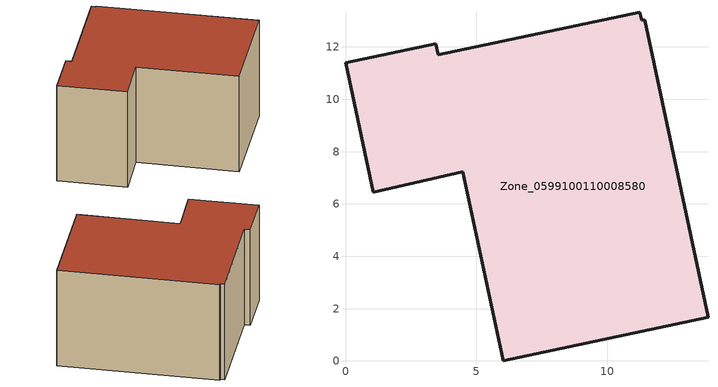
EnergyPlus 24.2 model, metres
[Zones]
Zone_0599100110008580
 floor ground (C_G): 11.32,13.03 11.44,13.05 13.85,1.67 6.03,0 4.48,7.23 1.06,6.45 0,11.39 3.45,12.13 3.54,11.7 11.25,13.34 z0
 wall outside (C_F): 3.45,12.13 0,11.39 1.06,6.45 4.48,7.23 6.03,0 13.85,1.67 11.44,13.05 11.32,13.03 11.25,13.34 3.54,11.7 3.45,12.13 z0:7.73
 roof outside (C_R): 11.25,13.34 3.54,11.7 3.45,12.13 0,11.39 1.06,6.45 4.48,7.23 6.03,0 13.85,1.67 11.44,13.05 11.32,13.03 z7.73
[BUILDING]
Pand.0599100110008580: North Axis=0; Terrain=City; Loads Convergence Tolerance Value=0.04; Temperature Convergence Tolerance Value=0.4; Solar Distribution=FullExterior; Maximum Number of Warmup Days=25; Minimum Number of Warmup Days=1
[Site:Location]
Rotterdam.The.Hague.AP_ZH_NLD Design_Conditions: Latitude=51.96; Longitude=4.45; Time Zone=1; Elevation=-4.5
[SITE:GROUNDTEMPERATURE:BUILDINGSURFACE]
18, 18, 18, 18, 18, 18, 18, 18, 18, 18, 18, 18
[MATERIAL] Thermal Absorptance=0.9; Solar Absorptance=0.7; Visible Absorptance=0.7
Name | Roughness | Thickness | Conductivity | Density | Specific Heat
G.D.2015-2018 | MediumSmooth | 0.15 | 0.0428571 | 540 | 1210
F.D.2015-2018 | Rough | 0.3 | 0.0666667 | 1920 | 840
R.D.2015-2018 | MediumRough | 0.2 | 0.0333333 | 1500 | 1000
[CONSTRUCTION]
C_G: G.D.2015-2018
C_F: F.D.2015-2018
C_R: R.D.2015-2018
[ZONE]
Zone_0599100110008580: Type=1; Multiplier=1; Ceiling Height=Autocalculate; Volume=Autocalculate; Floor Area=autocalculate; Part of Total Floor Area=Yes
[ZONEINFILTRATION:DESIGNFLOWRATE]
Infil_Zone_0599100110008580: Zone or ZoneList or Space or SpaceList=Zone_0599100110008580; Schedule=AlwaysOn; Design Flow Rate Calculation Method=Flow/Area; Flow Rate per Floor Area=0.0021; Constant Term Coefficient=1; Temperature Term Coefficient=0; Velocity Term Coefficient=0; Velocity Squared Term Coefficient=0
[HVACTEMPLATE:ZONE:IDEALLOADSAIRSYSTEM]
Zone_0599100110008580: Maximum Heating Supply Air Temperature=50; Minimum Cooling Supply Air Temperature=13; Maximum Heating Supply Air Humidity Ratio=0.0156; Minimum Cooling Supply Air Humidity Ratio=0.0077; Heating Limit=NoLimit; Cooling Limit=NoLimit; Dehumidification Control Type=ConstantSensibleHeatRatio; Cooling Sensible Heat Ratio=0.7; Dehumidification Setpoint=60; Humidification Control Type=None; Humidification Setpoint=30; Outdoor Air Method=None; Outdoor Air Flow Rate per Person=0.00944; Outdoor Air Flow Rate per Zone Floor Area=0; Outdoor Air Flow Rate per Zone=0; Demand Controlled Ventilation Type=None; Outdoor Air Economizer Type=NoEconomizer; Heat Recovery Type=None; Sensible Heat Recovery Effectiveness=0.7; Latent Heat Recovery Effectiveness=0.65
[ZONECONTROL:THERMOSTAT]
ThermostatControl_Zone_0599100110008580: Zone or ZoneList=Zone_0599100110008580; Control Type Schedule=DualSetpointControlType; Control 1=Thermostat_Zone_0599100110008580; Temperature Difference Between Cutout And Setpoint=0
[THERMOSTATSETPOINT:DUALSETPOINT]
Thermostat_Zone_0599100110008580: Heating Setpoint Temperature Schedule=HeatingSetpoint_Zone_0599100110008580; Cooling Setpoint Temperature Schedule=CoolingSetpoint_Zone_0599100110008580
[SCHEDULE:COMPACT]
HeatingSetpoint_Zone_0599100110008580: Through: 12/31, For: AllDays, Until: 24:00, 21
CoolingSetpoint_Zone_0599100110008580: Through: 12/31, For: AllDays, Until: 24:00, 24
DualSetpointControlType: Through: 12/31, For: AllDays, Until: 24:00, 4
AlwaysOn: Through: 12/31, For: AllDays, Until: 24:00, 1
